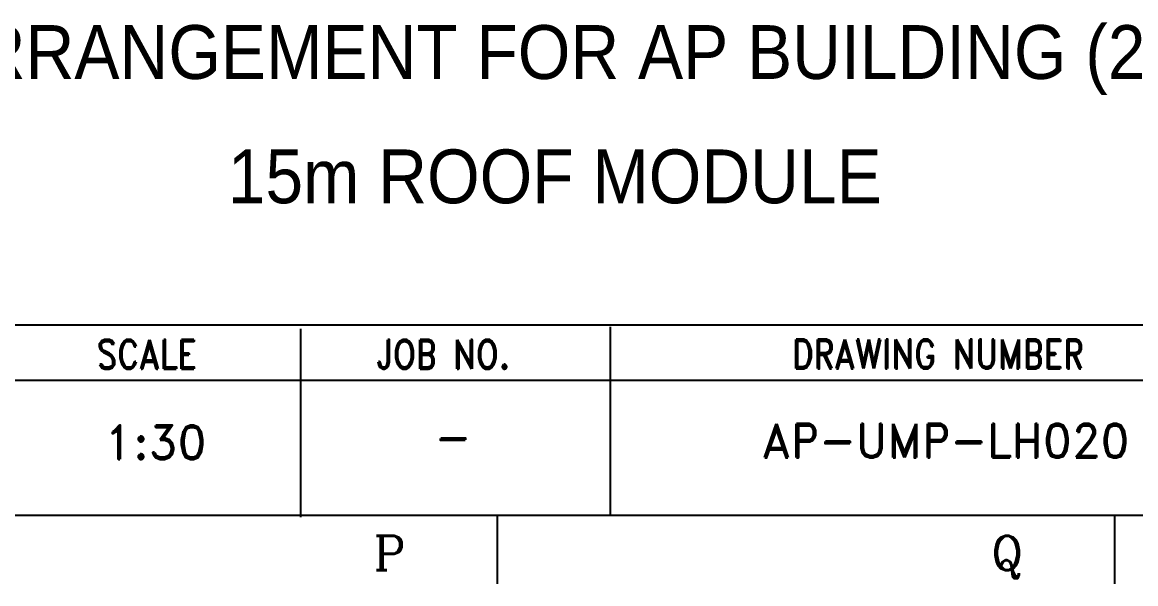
# Model space of a CAD drawing. Header units: millimetres. Extents: x 415966 to 487306, y -108951 to -17325.
# Drawn here: x 446364 to 449875, y -92703 to -90934 of the extents above; entities that cross this region are included whole.
import ezdxf
from ezdxf.enums import TextEntityAlignment as Align

# ---------------------------------------------------------------- set-up
doc = ezdxf.new("R2010")
doc.units = ezdxf.units.MM
doc.header["$LTSCALE"] = 2
doc.layers.add('TAN-TIT', color=30, linetype='Continuous')
doc.styles.add('COM', font='COMPLEX', dxfattribs={"height": 5})
doc.styles.add('KIM3', font='ROMAND.shx', dxfattribs={"width": 1.25, "height": 3})
doc.styles.add('RD', font='sanss___.ttf')
doc.styles.add('RD20', font='ROMAND.SHX', dxfattribs={"width": 0.8, "height": 2})
doc.styles.add('RD6', font='ROMAND.shx', dxfattribs={"width": 0.83, "height": 6})

# ---------------------------------------------------------------- blocks, each defined once
blk = doc.blocks.new('BORDER')
at = {"layer": 'TAN-TIT'}
for p, q in [((19323.7, 752.1), (23282.3, 752.1)), ((20850.6, 743.6), (20850.6, 347.7)), ((21501, 747.9), (21501, 352)), ((23282.3, 634.8), (19323.7, 634.8)), ((497.7, 352), (23282.3, 352)), ((21263.4, 352), (21263.4, 207.8)), ((22561.3, 352), (22561.3, 207.8))]:
    blk.add_line(p, q, dxfattribs=at)
at = {"layer": 'TAN-TIT', "style": 'RD6', "width": 0.83}
for s, p in [('SCALE', (20421.6, 659.4)), ('JOB NO.', (21008, 659.4)), ('DRAWING NUMBER', (21883.6, 659.9))]:
    blk.add_text(s, height=61.2, dxfattribs=at).set_placement(p)
at = {"layer": 'TAN-TIT', "style": 'COM'}
for s, p in [('P', (21003.9, 236.6)), ('Q', (22301.7, 236.6))]:
    blk.add_text(s, height=72.1, dxfattribs=at).set_placement(p)

msp = doc.modelspace()

# ---------------------------------------------------------------- block references
at = {"xscale": 1.5, "yscale": 1.5, "zscale": 1.5}
msp.add_blockref('BORDER', (415965.9, -93015.1), dxfattribs=at)

# ---------------------------------------------------------------- texts
at = {"style": 'RD', "width": 0.9}
for s, p in [('ARRANGEMENT FOR AP BUILDING (2/21)', (446078, -91112.3)), ('15m ROOF MODULE', (447012.2, -91504.2))]:
    msp.add_text(s, height=169.655, dxfattribs=at).set_placement(p)
for s, height, style, p in [('AP-UMP-LH020', 106.034, 'KIM3', (449275.9, -92305.9)), ('1:30', 106.03, 'RD20', (446783.4, -92310.4)), ('-', 106, 'RD20', (447722.1, -92295.7))]:
    msp.add_text(s, height=height, dxfattribs=dict(style=style)).set_placement(p, align=Align.CENTER)

doc.saveas('drawing.dxf')
